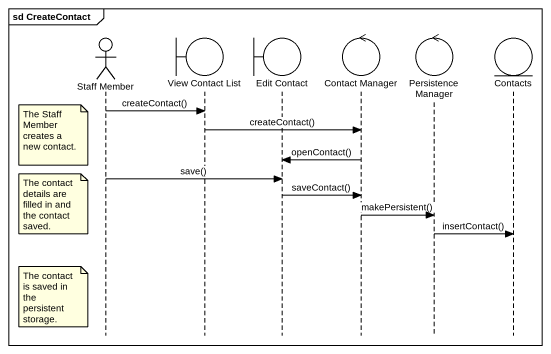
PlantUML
@startuml
mainframe sd CreateContact
hide footbox
actor "Staff Member" as Staff_Member
boundary "View Contact List" as View_Contact_List
boundary "Edit Contact" as Edit_Contact
control "Contact Manager" as Contact_Manager
control "Persistence Manager" as Persistence_Manager
entity Contacts

Staff_Member -> View_Contact_List : createContact()
View_Contact_List -> Contact_Manager : createContact()
note left of Staff_Member : The Staff Member creates a new contact.
Contact_Manager -> Edit_Contact : openContact()
Staff_Member -> Edit_Contact : save()
Edit_Contact -> Contact_Manager : saveContact()
note left of Staff_Member : The contact details are filled in and the contact saved.
Contact_Manager -> Persistence_Manager : makePersistent()
Persistence_Manager -> Contacts : insertContact()
note left of Staff_Member : The contact is saved in the persistent storage.
@enduml
